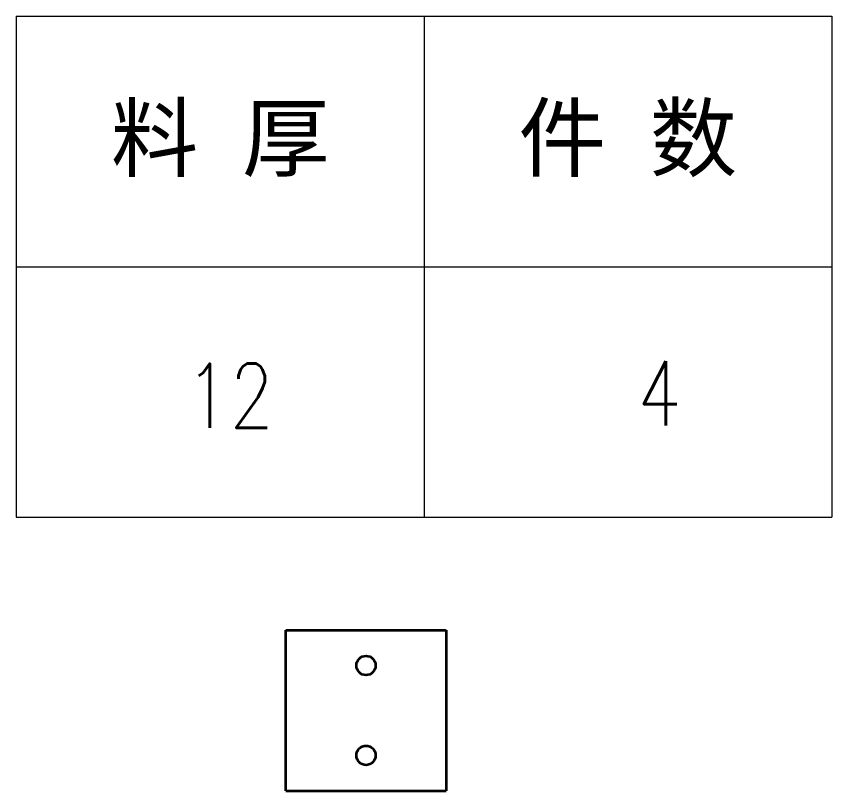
# Model space of a CAD drawing. Header units: millimetres. Extents: x 1333 to 190452, y -42879 to -5704.
# Drawn here: x 174568.8 to 174822.8, y -22516 to -22274.7 of the extents above; entities that cross this region are included whole.
import ezdxf
from ezdxf.enums import TextEntityAlignment as Align

# ---------------------------------------------------------------- set-up
doc = ezdxf.new("R2010")
doc.units = ezdxf.units.MM
doc.header["$LTSCALE"] = 0.5
doc.layers.add('标注线', color=3, linetype='Continuous', lineweight=18)
doc.styles.add('DIM', font='romans.shx', dxfattribs={"width": 0.8, "bigfont": 'bigfont.shx'})
doc.styles.get("Standard").update_dxf_attribs({"font": 'simplex.shx'})

# ---------------------------------------------------------------- blocks, each defined once
blk = doc.blocks.new('*T483')
at = {"color": 0, "linetype": 'ByBlock', "lineweight": -2, "transparency": 16777216}
for p, q in [((0, 0), (127, 0)), ((0, 0), (0, -78)), ((63.5, 0), (63.5, -78)), ((127, 0), (127, -78)), ((0, -39), (127, -39)), ((0, -78), (127, -78))]:
    blk.add_line(p, q, dxfattribs=at)
at = {"color": 0, "transparency": 16777216, "char_height": 10, "width": 60.5, "attachment_point": 5}
for s, insert in [('{\\fSimSun|b0|i0|c134|p2;料 厚}', (31.75, -19.5)), ('{\\fSimSun|b0|i0|c134|p2;件 数}', (95.25, -19.5))]:
    blk.add_mtext(s, dxfattribs=dict(at, insert=insert))
blk = doc.blocks.new('拆图参数')
blk.add_blockref('*T483', (-63.5, 78))
at = {"style": 'DIM', "width": 0.8}
blk.add_attdef('1', text='', height=10, dxfattribs=at).set_placement((36.65, 19.27), align=Align.MIDDLE_CENTER)
blk.add_attdef('6', text='', height=10, dxfattribs=at).set_placement((-37.13, 18.91), align=Align.MIDDLE_LEFT)

msp = doc.modelspace()

# ---------------------------------------------------------------- linework, layer by layer
at = {"color": 7, "lineweight": 35}
for p, q in [((174652.74, -22490.945), (174652.74, -22465.967)), ((174652.74, -22465.967), (174702.74, -22465.967)), ((174702.74, -22465.967), (174702.74, -22515.967)), ((174652.74, -22515.967), (174652.74, -22490.989)), ((174652.74, -22515.967), (174702.74, -22515.967))]:
    msp.add_line(p, q, dxfattribs=at)
for centre in [(174677.74, -22476.967), (174677.74, -22504.967)]:
    msp.add_circle(centre, 3, dxfattribs=at)

# ---------------------------------------------------------------- block references
at = {"layer": '标注线', "xscale": 2, "yscale": 2, "zscale": 2}
msp.add_blockref('拆图参数', (174695.807, -22430.746), dxfattribs=at).add_auto_attribs({'1': '4', '6': '12'})

doc.saveas('drawing.dxf')
